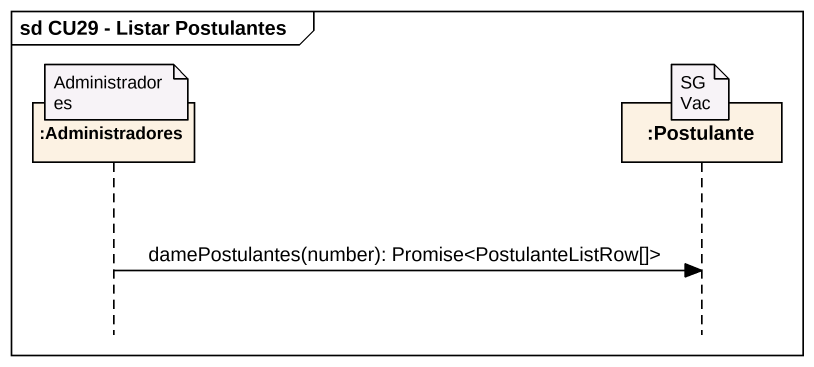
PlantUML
@startuml
mainframe sd CU29 - Listar Postulantes
hide footbox
participant ":Administradores" as Administradores
participant ":Postulante" as Postulante

note over Administradores : Administradores
note over Postulante : SGVac
Administradores -> Postulante : damePostulantes(number): Promise<PostulanteListRow[]>
@enduml
